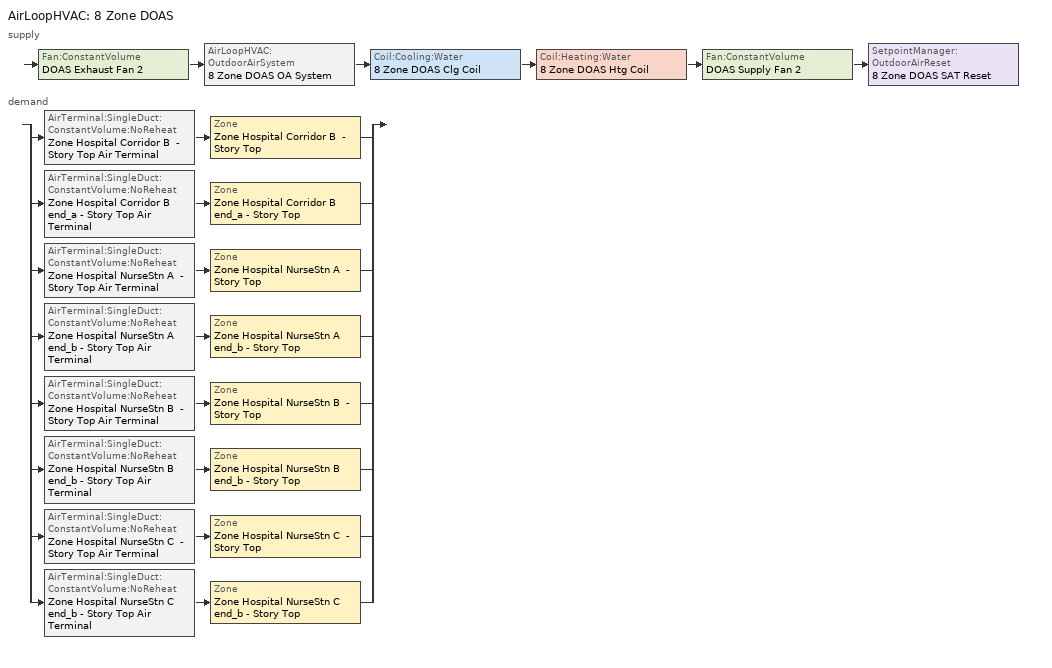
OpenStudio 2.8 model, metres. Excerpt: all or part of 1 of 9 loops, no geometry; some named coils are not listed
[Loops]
AirLoopHVAC '8 Zone DOAS'
 supply: Fan:ConstantVolume 'DOAS Exhaust Fan 2' > AirLoopHVAC:OutdoorAirSystem '8 Zone DOAS OA System' > Coil:Cooling:Water '8 Zone DOAS Clg Coil' > Coil:Heating:Water '8 Zone DOAS Htg Coil' > Fan:ConstantVolume 'DOAS Supply Fan 2' > SetpointManager:OutdoorAirReset '8 Zone DOAS SAT Reset'
 demand: split
  | AirTerminal:SingleDuct:ConstantVolume:NoReheat 'Zone Hospital Corridor B  - Story Top Air Terminal' > Zone 'Zone Hospital Corridor B  - Story Top'
  | AirTerminal:SingleDuct:ConstantVolume:NoReheat 'Zone Hospital Corridor B end_a - Story Top Air Terminal' > Zone 'Zone Hospital Corridor B end_a - Story Top'
  | AirTerminal:SingleDuct:ConstantVolume:NoReheat 'Zone Hospital NurseStn A  - Story Top Air Terminal' > Zone 'Zone Hospital NurseStn A  - Story Top'
  | AirTerminal:SingleDuct:ConstantVolume:NoReheat 'Zone Hospital NurseStn A end_b - Story Top Air Terminal' > Zone 'Zone Hospital NurseStn A end_b - Story Top'
  | AirTerminal:SingleDuct:ConstantVolume:NoReheat 'Zone Hospital NurseStn B  - Story Top Air Terminal' > Zone 'Zone Hospital NurseStn B  - Story Top'
  | AirTerminal:SingleDuct:ConstantVolume:NoReheat 'Zone Hospital NurseStn B end_b - Story Top Air Terminal' > Zone 'Zone Hospital NurseStn B end_b - Story Top'
  | AirTerminal:SingleDuct:ConstantVolume:NoReheat 'Zone Hospital NurseStn C  - Story Top Air Terminal' > Zone 'Zone Hospital NurseStn C  - Story Top'
  | AirTerminal:SingleDuct:ConstantVolume:NoReheat 'Zone Hospital NurseStn C end_b - Story Top Air Terminal' > Zone 'Zone Hospital NurseStn C end_b - Story Top'
[Sizing:Zone] Zone Cooling Design Supply Air Temperature Input Method=SupplyAirTemperature; Zone Cooling Design Supply Air Temperature {C}=14; Zone Cooling Design Supply Air Temperature Difference {deltaC}=11.11; Zone Heating Design Supply Air Temperature Input Method=SupplyAirTemperature; Zone Heating Design Supply Air Temperature {C}=40; Zone Heating Design Supply Air Temperature Difference {deltaC}=11.11; Zone Cooling Design Supply Air Humidity Ratio {kg-H2O/kg-air}=0.0085; Zone Heating Design Supply Air Humidity Ratio {kg-H2O/kg-air}=0.008; Cooling Design Air Flow Method=DesignDay; Heating Design Air Flow Method=DesignDay; Account for Dedicated Outdoor Air System=Yes; Dedicated Outdoor Air System Control Strategy=NeutralSupplyAir; Dedicated Outdoor Air Low Setpoint Temperature for Design {C}=15.5556; Dedicated Outdoor Air High Setpoint Temperature for Design {C}=21.1111
Zone Hospital Corridor B end_a - Story Top; Zone Hospital Corridor B  - Story Top; Zone Hospital NurseStn A  - Story Top; Zone Hospital NurseStn B  - Story Top; Zone Hospital NurseStn C  - Story Top; Zone Hospital NurseStn A end_b - Story Top; Zone Hospital NurseStn B end_b - Story Top; Zone Hospital NurseStn C end_b - Story Top
[Zone equipment]
Zone Hospital Corridor B end_a - Story Top: Zone Hospital Corridor B end_a - Story Top Air Terminal, Zone Hospital Corridor B end_a - Story Top WSHP
Zone Hospital Corridor B  - Story Top: Zone Hospital Corridor B  - Story Top Air Terminal, Zone Hospital Corridor B  - Story Top WSHP
Zone Hospital NurseStn A  - Story Top: Zone Hospital NurseStn A  - Story Top Air Terminal, Zone Hospital NurseStn A  - Story Top WSHP
Zone Hospital NurseStn B  - Story Top: Zone Hospital NurseStn B  - Story Top Air Terminal, Zone Hospital NurseStn B  - Story Top WSHP
Zone Hospital NurseStn C  - Story Top: Zone Hospital NurseStn C  - Story Top Air Terminal, Zone Hospital NurseStn C  - Story Top WSHP
Zone Hospital NurseStn A end_b - Story Top: Zone Hospital NurseStn A end_b - Story Top Air Terminal, Zone Hospital NurseStn A end_b - Story Top WSHP
Zone Hospital NurseStn B end_b - Story Top: Zone Hospital NurseStn B end_b - Story Top Air Terminal, Zone Hospital NurseStn B end_b - Story Top WSHP
Zone Hospital NurseStn C end_b - Story Top: Zone Hospital NurseStn C end_b - Story Top Air Terminal, Zone Hospital NurseStn C end_b - Story Top WSHP
[AirLoopHVAC]
8 Zone DOAS: Availability Schedule=8 Zone DOAS Occ Sch; Design Supply Air Flow Rate {m3/s}=AutoSize
[Sizing:System]
8 Zone DOAS: Type of Load to Size On=VentilationRequirement; Design Outdoor Air Flow Rate {m3/s}=Autosize; Central Heating Maximum System Air Flow Ratio=1; Preheat Design Temperature {C}=7; Preheat Design Humidity Ratio {kg-H2O/kg-Air}=0.008; Precool Design Temperature {C}=12.8; Precool Design Humidity Ratio {kg-H2O/kg-Air}=0.008; Central Cooling Design Supply Air Temperature {C}=15.5556; Central Heating Design Supply Air Temperature {C}=21.1111; Sizing Option=Coincident; 100% Outdoor Air in Cooling=Yes; 100% Outdoor Air in Heating=Yes; Central Cooling Design Supply Air Humidity Ratio {kg-H2O/kg-Air}=0.0085; Central Heating Design Supply Air Humidity Ratio {kg-H2O/kg-Air}=0.008; Cooling Design Air Flow Method=DesignDay; Cooling Design Air Flow Rate {m3/s}=0; Heating Design Air Flow Method=DesignDay; Heating Design Air Flow Rate {m3/s}=0; System Outdoor Air Method=ZoneSum; Zone Maximum Outdoor Air Fraction=1; Cooling Supply Air Flow Rate Per Floor Area {m3/s-m2}=0.00996765; Cooling Fraction of Autosized Cooling Supply Air Flow Rate=1; Cooling Supply Air Flow Rate Per Unit Cooling Capacity {m3/s-W}=3.94755e-05; Heating Supply Air Flow Rate Per Floor Area {m3/s-m2}=0.00996765; Heating Fraction of Autosized Heating Supply Air Flow Rate=1; Heating Fraction of Autosized Cooling Supply Air Flow Rate=1; Heating Supply Air Flow Rate Per Unit Heating Capacity {m3/s-W}=3.15882e-05; Cooling Design Capacity Method=CoolingDesignCapacity; Cooling Design Capacity {W}=autosize; Cooling Design Capacity Per Floor Area {W/m2}=234.7; Fraction of Autosized Cooling Design Capacity=1; Heating Design Capacity Method=HeatingDesignCapacity; Heating Design Capacity {W}=autosize; Heating Design Capacity Per Floor Area {W/m2}=157; Fraction of Autosized Heating Design Capacity=1; Central Cooling Capacity Control Method=OnOff
[Fan:ConstantVolume] Availability Schedule=Always On Discrete; Fan Total Efficiency=0.5915; Pressure Rise {Pa}=1110.94; Maximum Flow Rate {m3/s}=AutoSize; Motor Efficiency=0.91; Motor In Airstream Fraction=1
DOAS Supply Fan 2; DOAS Exhaust Fan 2
[Controller:OutdoorAir]
8 Zone DOAS Outdoor Air Controller: Minimum Outdoor Air Flow Rate {m3/s}=autosize; Maximum Outdoor Air Flow Rate {m3/s}=Autosize; Economizer Control Type=DifferentialDryBulb; Economizer Control Action Type=ModulateFlow; Economizer Maximum Limit Dry-Bulb Temperature {C}=12.7778; Lockout Type=LockoutWithHeating; Minimum Limit Type=FixedMinimum; Minimum Outdoor Air Schedule=8 Zone DOAS Occ Sch; Minimum Fraction of Outdoor Air Schedule=Always On Discrete; Controller Mechanical Ventilation=8 Zone DOAS Mechanical Ventilation Controller; High Humidity Control=No; Heat Recovery Bypass Control Type=BypassWhenWithinEconomizerLimits
[Controller:MechanicalVentilation]
8 Zone DOAS Mechanical Ventilation Controller: Availability Schedule=Always On Discrete; System Outdoor Air Method=ZoneSum
[AirLoopHVAC:OutdoorAirSystem]
8 Zone DOAS OA System: Controller=8 Zone DOAS Outdoor Air Controller
[SetpointManager:OutdoorAirReset]
8 Zone DOAS SAT Reset: Control Variable=Temperature; Setpoint at Outdoor Low Temperature {C}=21.1111; Outdoor Low Temperature {C}=12.7778; Setpoint at Outdoor High Temperature {C}=15.5556; Outdoor High Temperature {C}=21.1111; Setpoint Node or NodeList=8 Zone DOAS Supply Outlet Node
[AirTerminal:SingleDuct:ConstantVolume:NoReheat] Availability Schedule=Always On Discrete; Maximum Air Flow Rate {m3/s}=AutoSize
Zone Hospital Corridor B  - Story Top Air Terminal; Zone Hospital Corridor B end_a - Story Top Air Terminal; Zone Hospital NurseStn A  - Story Top Air Terminal; Zone Hospital NurseStn A end_b - Story Top Air Terminal; Zone Hospital NurseStn B  - Story Top Air Terminal; Zone Hospital NurseStn B end_b - Story Top Air Terminal; Zone Hospital NurseStn C  - Story Top Air Terminal; Zone Hospital NurseStn C end_b - Story Top Air Terminal
[Schedule:Ruleset]
8 Zone DOAS Occ Sch: Default Day Schedule=8 Zone DOAS Occ Sch Default; Summer Design Day Schedule=8 Zone DOAS Occ Sch Summer Design Day; Winter Design Day Schedule=8 Zone DOAS Occ Sch Winter Design Day
[Schedule:Day]
8 Zone DOAS Occ Sch Default: 6, 15, 0, 19, 15, 1, 24, 0, 0
8 Zone DOAS Occ Sch Winter Design Day; 8 Zone DOAS Occ Sch Summer Design Day: 24, 0, 1
8 Zone DOAS Occ Sch Saturday: 6, 45, 0, 18, 45, 1, 24, 0, 0
8 Zone DOAS Occ Sch Sunday: 10, 45, 0, 17, 15, 1, 24, 0, 0
[Schedule:Rule] Schedule Ruleset=8 Zone DOAS Occ Sch; Date Specification Type=DateRange; Start Month=1; Start Day=1; End Month=12
Name | Rule Order | Day Schedule | Apply Saturday | End Day | Apply Sunday
8 Zone DOAS Occ Sch Saturday Rule | 1 | 8 Zone DOAS Occ Sch Saturday | Yes | 24
8 Zone DOAS Occ Sch Sunday Rule | 0 | 8 Zone DOAS Occ Sch Sunday |  | 31 | Yes
[Schedule:Constant]
Always On Discrete: Value=1
